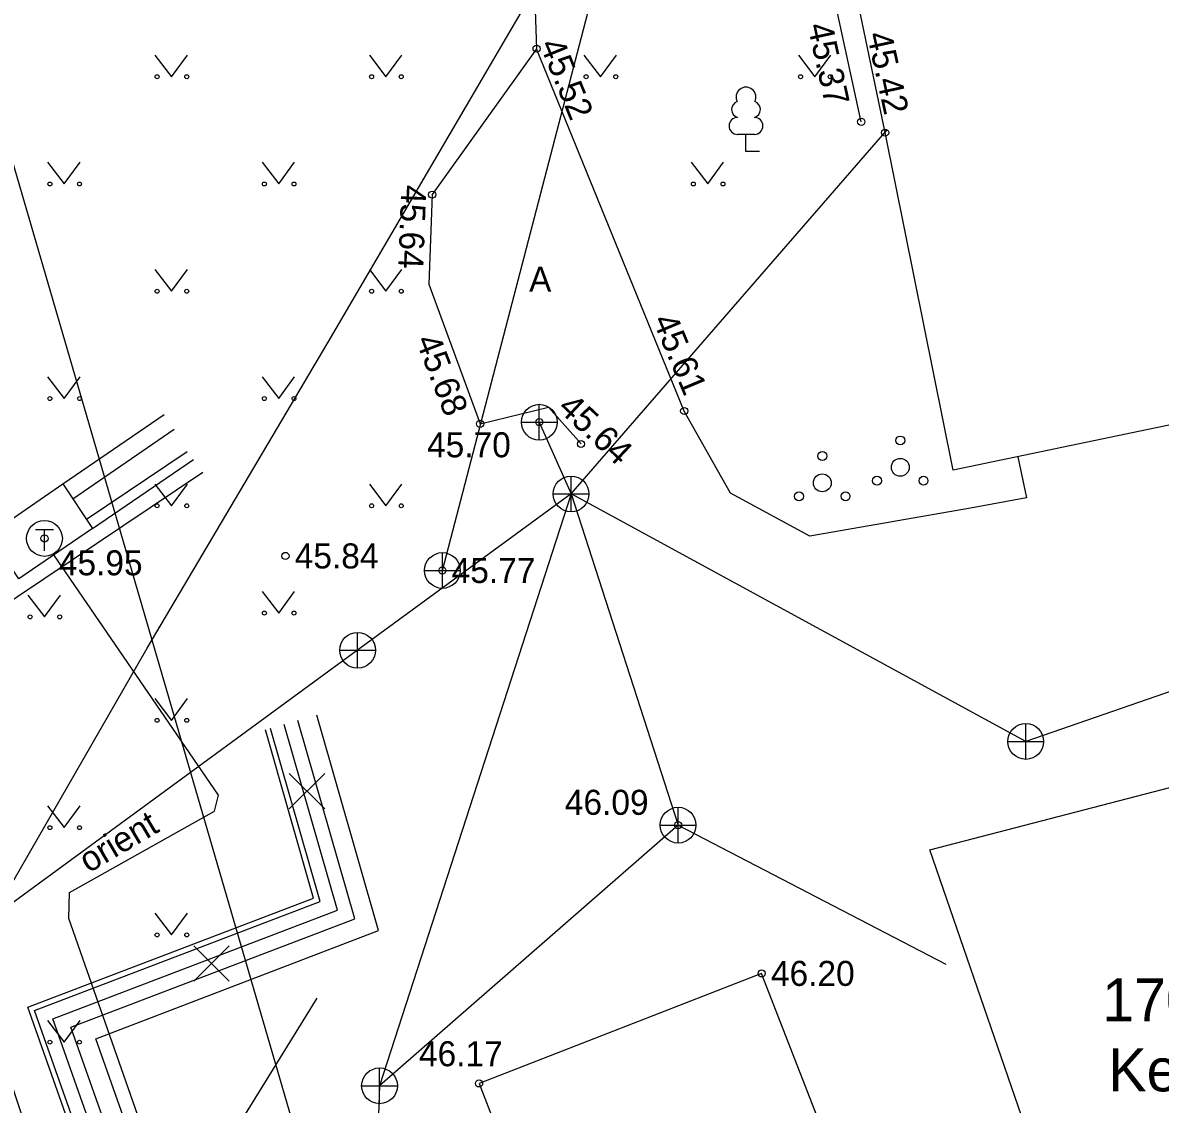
# Model space of a CAD drawing. Extents: x 641898 to 642187, y 6456130 to 6456463.
# Drawn here: x 642007.84 to 642039.66, y 6456241.26 to 6456271.51 of the extents above; entities that cross this region are included whole.
import ezdxf

# ---------------------------------------------------------------- set-up
doc = ezdxf.new("R2010")
doc.units = 0
for name, color, linetype in [('DTRASS', 7, 'Continuous'), ('HALJASTUS', 7, 'Continuous'), ('HOONE', 7, 'Continuous'), ('HOONEDET', 7, 'Continuous'), ('KKAEV', 7, 'Continuous'), ('KORGUS', 7, 'Continuous'), ('KTRASS', 7, 'Continuous'), ('MPKAABEL', 7, 'Continuous'), ('PIIR', 7, 'Continuous'), ('PUU', 7, 'Continuous'), ('TEE', 7, 'Continuous'), ('TKAEV', 7, 'Continuous'), ('TTRASS', 7, 'Continuous'), ('VTRASS', 7, 'Continuous')]:
    doc.layers.add(name, color=color, linetype=linetype)

msp = doc.modelspace()

# ---------------------------------------------------------------- linework, layer by layer
at = {"layer": 'DTRASS'}
msp.add_lwpolyline([(641947.969, 6456216.126), (641967.063, 6456228.523), (641987.653, 6456242.035), (642012.873, 6456258.941)], dxfattribs=at)
msp.add_lwpolyline([(641947.969, 6456216.126), (641967.063, 6456228.523), (641987.653, 6456242.035), (642012.873, 6456258.941)], dxfattribs=at)
at = {"layer": 'HALJASTUS'}
for p, q in [((642011.537, 6456270.607), (642012, 6456270)), ((642012, 6456270), (642012.446, 6456270.607)), ((642017.537, 6456270.607), (642018, 6456270)), ((642018, 6456270), (642018.446, 6456270.607)), ((642023.537, 6456270.607), (642024, 6456270)), ((642024, 6456270), (642024.446, 6456270.607)), ((642029.537, 6456270.607), (642030, 6456270)), ((642030, 6456270), (642030.446, 6456270.607)), ((642008.537, 6456267.607), (642009, 6456267)), ((642009, 6456267), (642009.446, 6456267.607)), ((642014.537, 6456267.607), (642015, 6456267)), ((642015, 6456267), (642015.446, 6456267.607)), ((642026.537, 6456267.607), (642027, 6456267)), ((642027, 6456267), (642027.446, 6456267.607)), ((642011.537, 6456264.607), (642012, 6456264)), ((642012, 6456264), (642012.446, 6456264.607)), ((642017.537, 6456264.607), (642018, 6456264)), ((642018, 6456264), (642018.446, 6456264.607)), ((642008.537, 6456261.607), (642009, 6456261)), ((642009, 6456261), (642009.446, 6456261.607)), ((642014.537, 6456261.607), (642015, 6456261)), ((642015, 6456261), (642015.446, 6456261.607)), ((642011.537, 6456258.607), (642012, 6456258)), ((642012, 6456258), (642012.446, 6456258.607)), ((642017.537, 6456258.607), (642018, 6456258)), ((642018, 6456258), (642018.446, 6456258.607)), ((642014.537, 6456255.607), (642015, 6456255)), ((642015, 6456255), (642015.446, 6456255.607)), ((642007.983, 6456255.501), (642008.446, 6456254.894)), ((642008.446, 6456254.894), (642008.892, 6456255.501)), ((642011.537, 6456252.607), (642012, 6456252)), ((642012, 6456252), (642012.446, 6456252.607)), ((642008.537, 6456249.607), (642009, 6456249)), ((642009, 6456249), (642009.446, 6456249.607)), ((642011.537, 6456246.607), (642012, 6456246)), ((642012, 6456246), (642012.446, 6456246.607)), ((642008.537, 6456243.607), (642009, 6456243)), ((642009, 6456243), (642009.446, 6456243.607))]:
    msp.add_line(p, q, dxfattribs=at)
for centre, radius in [((642011.599, 6456270), 0.055), ((642012.428, 6456270), 0.055), ((642017.599, 6456270), 0.055), ((642018.428, 6456270), 0.055), ((642023.599, 6456270), 0.055), ((642024.428, 6456270), 0.055), ((642029.599, 6456270), 0.055), ((642030.428, 6456270), 0.055), ((642008.599, 6456267), 0.055), ((642009.428, 6456267), 0.055), ((642014.599, 6456267), 0.055), ((642015.428, 6456267), 0.055), ((642026.599, 6456267), 0.055), ((642027.428, 6456267), 0.055), ((642011.599, 6456264), 0.055), ((642012.428, 6456264), 0.055), ((642017.599, 6456264), 0.055), ((642018.428, 6456264), 0.055), ((642008.599, 6456261), 0.055), ((642009.428, 6456261), 0.055), ((642014.599, 6456261), 0.055), ((642015.428, 6456261), 0.055), ((642032.387, 6456259.827), 0.125), ((642030.205, 6456259.391), 0.125), ((642032.387, 6456259.077), 0.25), ((642030.205, 6456258.641), 0.25), ((642031.737, 6456258.702), 0.125), ((642033.037, 6456258.702), 0.125), ((642029.555, 6456258.266), 0.125), ((642030.855, 6456258.266), 0.125), ((642011.599, 6456258), 0.055), ((642012.428, 6456258), 0.055), ((642017.599, 6456258), 0.055), ((642018.428, 6456258), 0.055), ((642014.599, 6456255), 0.055), ((642015.428, 6456255), 0.055), ((642008.045, 6456254.894), 0.055), ((642008.874, 6456254.894), 0.055), ((642011.599, 6456252), 0.055), ((642012.428, 6456252), 0.055), ((642008.599, 6456249), 0.055), ((642009.428, 6456249), 0.055), ((642011.599, 6456246), 0.055), ((642012.428, 6456246), 0.055), ((642008.599, 6456243), 0.055), ((642009.428, 6456243), 0.055)]:
    msp.add_circle(centre, radius, dxfattribs=at)
at = {"layer": 'HOONE'}
msp.add_lwpolyline([(642043.483, 6456261), (642033.865, 6456258.997), (642031.963, 6456268.436), (642029.47, 6456280.424), (642039.088, 6456282.427), (642043.483, 6456261)], dxfattribs=at)
msp.add_lwpolyline([(642020.604, 6456241.847), (642023.823, 6456233.501), (642031.754, 6456236.588), (642028.509, 6456244.924)], close=True, dxfattribs=at)
at = {"layer": 'HOONEDET'}
msp.add_line((642031.295, 6456268.738), (642029.707, 6456276.062), dxfattribs=at)
at = {"layer": 'KKAEV'}
for p, q in [((642022.29, 6456259.838), (642022.29, 6456260.838)), ((642021.79, 6456260.338), (642022.79, 6456260.338)), ((642023.178, 6456257.831), (642023.178, 6456258.831)), ((642022.678, 6456258.331), (642023.678, 6456258.331)), ((642019.578, 6456255.691), (642019.578, 6456256.691)), ((642019.078, 6456256.191), (642020.078, 6456256.191)), ((642017.207, 6456253.46), (642017.207, 6456254.46)), ((642016.707, 6456253.96), (642017.707, 6456253.96)), ((642035.897, 6456250.91), (642035.897, 6456251.91)), ((642035.397, 6456251.41), (642036.397, 6456251.41)), ((642026.172, 6456248.569), (642026.172, 6456249.569)), ((642025.672, 6456249.069), (642026.672, 6456249.069)), ((642017.82, 6456241.28), (642017.82, 6456242.28)), ((642017.32, 6456241.78), (642018.32, 6456241.78))]:
    msp.add_line(p, q, dxfattribs=at)
for centre in [(642022.29, 6456260.338), (642023.178, 6456258.331), (642019.578, 6456256.191), (642017.207, 6456253.96), (642035.897, 6456251.41), (642026.172, 6456249.069), (642017.82, 6456241.78)]:
    msp.add_circle(centre, 0.5, dxfattribs=at)
at = {"layer": 'KORGUS'}
for centre in [(642022.214, 6456270.784), (642031.295, 6456268.738), (642031.963, 6456268.436), (642019.292, 6456266.702), (642026.343, 6456260.651), (642020.634, 6456260.292), (642022.29, 6456260.338), (642023.457, 6456259.729), (642008.448, 6456257.087), (642015.189, 6456256.598), (642019.578, 6456256.191), (642026.172, 6456249.069), (642028.509, 6456244.924), (642020.604, 6456241.847)]:
    msp.add_circle(centre, 0.1, dxfattribs=at)
at = {"layer": 'KTRASS'}
for p, q in [((642019.578, 6456256.191), (642027.684, 6456287.262)), ((642026.172, 6456249.069), (642033.659, 6456245.186))]:
    msp.add_line(p, q, dxfattribs=at)
for points in [[(642070.343, 6456280.88), (642062.078, 6456272.042), (642045.355, 6456254.68), (642035.897, 6456251.41), (642023.178, 6456258.331), (642017.207, 6456253.96), (641994.162, 6456237.088)], [(642023.178, 6456258.331), (642032.023, 6456268.516)], [(642022.29, 6456260.338), (642023.178, 6456258.331), (642026.172, 6456249.069), (642017.82, 6456241.78)], [(642023.178, 6456258.331), (642017.82, 6456241.78), (642017.615, 6456235.772)]]:
    msp.add_lwpolyline(points, dxfattribs=at)
at = {"layer": 'MPKAABEL'}
for points in [[(642009.896, 6456232.384), (642010.36, 6456232.76), (642010.36, 6456233.27), (642007.43, 6456242.12), (642006.45, 6456244.94), (642006.48, 6456245.62), (642011.32, 6456254.02), (642016.38, 6456262.58), (642021.37, 6456271.1), (642026.92, 6456280.56), (642032.1, 6456289.04), (642037.52, 6456297.43), (642042.36, 6456305.86), (642047.37, 6456314.74)], [(642009.827, 6456232.571), (642015.19, 6456234.68), (642015.37, 6456234.8), (642015.39, 6456234.88), (642013.61, 6456239.6), (642013.44, 6456239.96), (642016.08, 6456244.23)]]:
    msp.add_lwpolyline(points, dxfattribs=at)
at = {"layer": 'PUU'}
for p, q in [((642028.311, 6456268.386), (642027.831, 6456268.386)), ((642028.071, 6456267.911), (642028.071, 6456268.386)), ((642028.451, 6456267.911), (642028.071, 6456267.911))]:
    msp.add_line(p, q, dxfattribs=at)
for centre, radius, start, end in [((642028.071, 6456269.431), 0.277, 332.5799, 207.4201), ((642027.901, 6456269.084), 0.233, 109.0217, 253.1415), ((642028.241, 6456269.084), 0.233, 286.8508, 70.9859), ((642027.834, 6456268.623), 0.238, 90.0016, 269.3953), ((642028.308, 6456268.623), 0.238, 270.6047, 89.9984)]:
    msp.add_arc(centre, radius, start, end, dxfattribs=at)
at = {"layer": 'TEE'}
for points in [[(642086.577, 6456378.761), (642075.104, 6456364.04), (642059.31, 6456334.106), (642059.193, 6456332.876), (642059.066, 6456331.998), (642057.244, 6456328.479), (642041.194, 6456300.842), (642034.938, 6456291.486), (642023.099, 6456276.397), (642022.116, 6456273.485), (642022.214, 6456270.784)], [(642035.671, 6456259.373), (642035.915, 6456258.223), (642034.351, 6456257.93), (642029.857, 6456257.148), (642027.642, 6456258.354), (642026.343, 6456260.651), (642022.214, 6456270.784), (642019.292, 6456266.702), (642019.2, 6456264.197), (642020.634, 6456260.292), (642022.547, 6456260.759), (642023.457, 6456259.729)]]:
    msp.add_lwpolyline(points, dxfattribs=at)
at = {"layer": 'TKAEV'}
for p, q in [((642008.198, 6456257.337), (642008.698, 6456257.337)), ((642008.448, 6456256.737), (642008.448, 6456257.337))]:
    msp.add_line(p, q, dxfattribs=at)
msp.add_circle((642008.448, 6456257.087), 0.5, dxfattribs=at)
at = {"layer": 'TTRASS'}
for p, q in [((642015.297, 6456250.518), (642016.287, 6456249.528)), ((642015.297, 6456249.528), (642016.287, 6456250.518)), ((642012.627, 6456245.693), (642013.617, 6456244.703)), ((642012.627, 6456244.703), (642013.617, 6456245.693))]:
    msp.add_line(p, q, dxfattribs=at)
for points in [[(642008.962, 6456258.614), (642011.796, 6456260.553)], [(642009.24, 6456258.198), (642012.079, 6456260.14)], [(642009.626, 6456257.623), (642012.443, 6456259.521)], [(642009.795, 6456257.37), (642012.615, 6456259.299)], [(642025.996, 6456219.67), (642019.347, 6456218.11), (642018.993, 6456218.308), (642009.129, 6456246.457), (642009.145, 6456247.186), (642013.202, 6456249.465), (642013.317, 6456249.904), (642008.714, 6456256.63)], [(642018.93, 6456217.506), (642009.882, 6456243.096), (642017.795, 6456246.119), (642016.068, 6456252.147)], [(642018.034, 6456217.19), (642008.677, 6456243.653), (642016.642, 6456246.695), (642015.155, 6456251.885)], [(642018.412, 6456217.323), (642009.184, 6456243.418), (642017.127, 6456246.453), (642015.539, 6456251.995)], [(642017.516, 6456217.006), (642007.98, 6456243.975), (642015.974, 6456247.029), (642014.626, 6456251.734)], [(642017.657, 6456217.056), (642008.17, 6456243.887), (642016.156, 6456246.938), (642014.77, 6456251.775)]]:
    msp.add_lwpolyline(points, dxfattribs=at)
msp.add_lwpolyline([(642006.898, 6456257.202), (642008.962, 6456258.614), (642009.795, 6456257.37), (642007.732, 6456255.958)], close=True, dxfattribs=at)
at = {"layer": 'VTRASS'}
for points in [[(642001.923, 6456283.612), (642005.3, 6456275.34), (642019.82, 6456225.53)], [(642019.82, 6456225.53), (642038.444, 6456233.199), (642033.212, 6456248.38), (642044.019, 6456251.187), (642042.039, 6456259.923)]]:
    msp.add_lwpolyline(points, dxfattribs=at)

# ---------------------------------------------------------------- texts
at = {"layer": 'KORGUS'}
for s, rotation, p in [(' 45.37', 282.4228, (642029.735, 6456271.685)), (' 45.42', 282.3162, (642031.395, 6456271.438)), (' 45.52', 292.1699, (642022.191, 6456271.142)), (' 45.64', 267.8967, (642018.44, 6456267.242)), (' 45.61', 292.7685, (642025.349, 6456263.433)), (' 45.68', 291.109, (642018.728, 6456262.877)), (' 45.64', 316.8023, (642022.585, 6456260.873))]:
    msp.add_text(s, height=0.7, rotation=rotation, dxfattribs=at).set_placement(p)
for s, p in [(' 45.70', (642018.89, 6456259.356)), (' 45.84', (642015.189, 6456256.248)), (' 45.95', (642008.59, 6456256.056)), (' 45.77', (642019.578, 6456255.841)), (' 46.09', (642022.744, 6456249.358)), (' 46.20', (642028.509, 6456244.574)), (' 46.17', (642018.664, 6456242.327))]:
    msp.add_text(s, height=0.7, dxfattribs=at).set_placement(p)
at = {"layer": 'PIIR'}
for s, p in [('17007:001:0063', (642038.034, 6456243.586)), ('Kesk tn 32', (642038.208, 6456241.624))]:
    msp.add_text(s, height=1.2, dxfattribs=at).set_placement(p)
at = {"layer": 'TEE'}
msp.add_text('A', height=0.7, dxfattribs=at).set_placement((642022.003, 6456263.987))
at = {"layer": 'TTRASS'}
msp.add_text('orient', height=0.7, rotation=30.5363, dxfattribs=at).set_placement((642009.681, 6456247.716))

doc.saveas('drawing.dxf')
